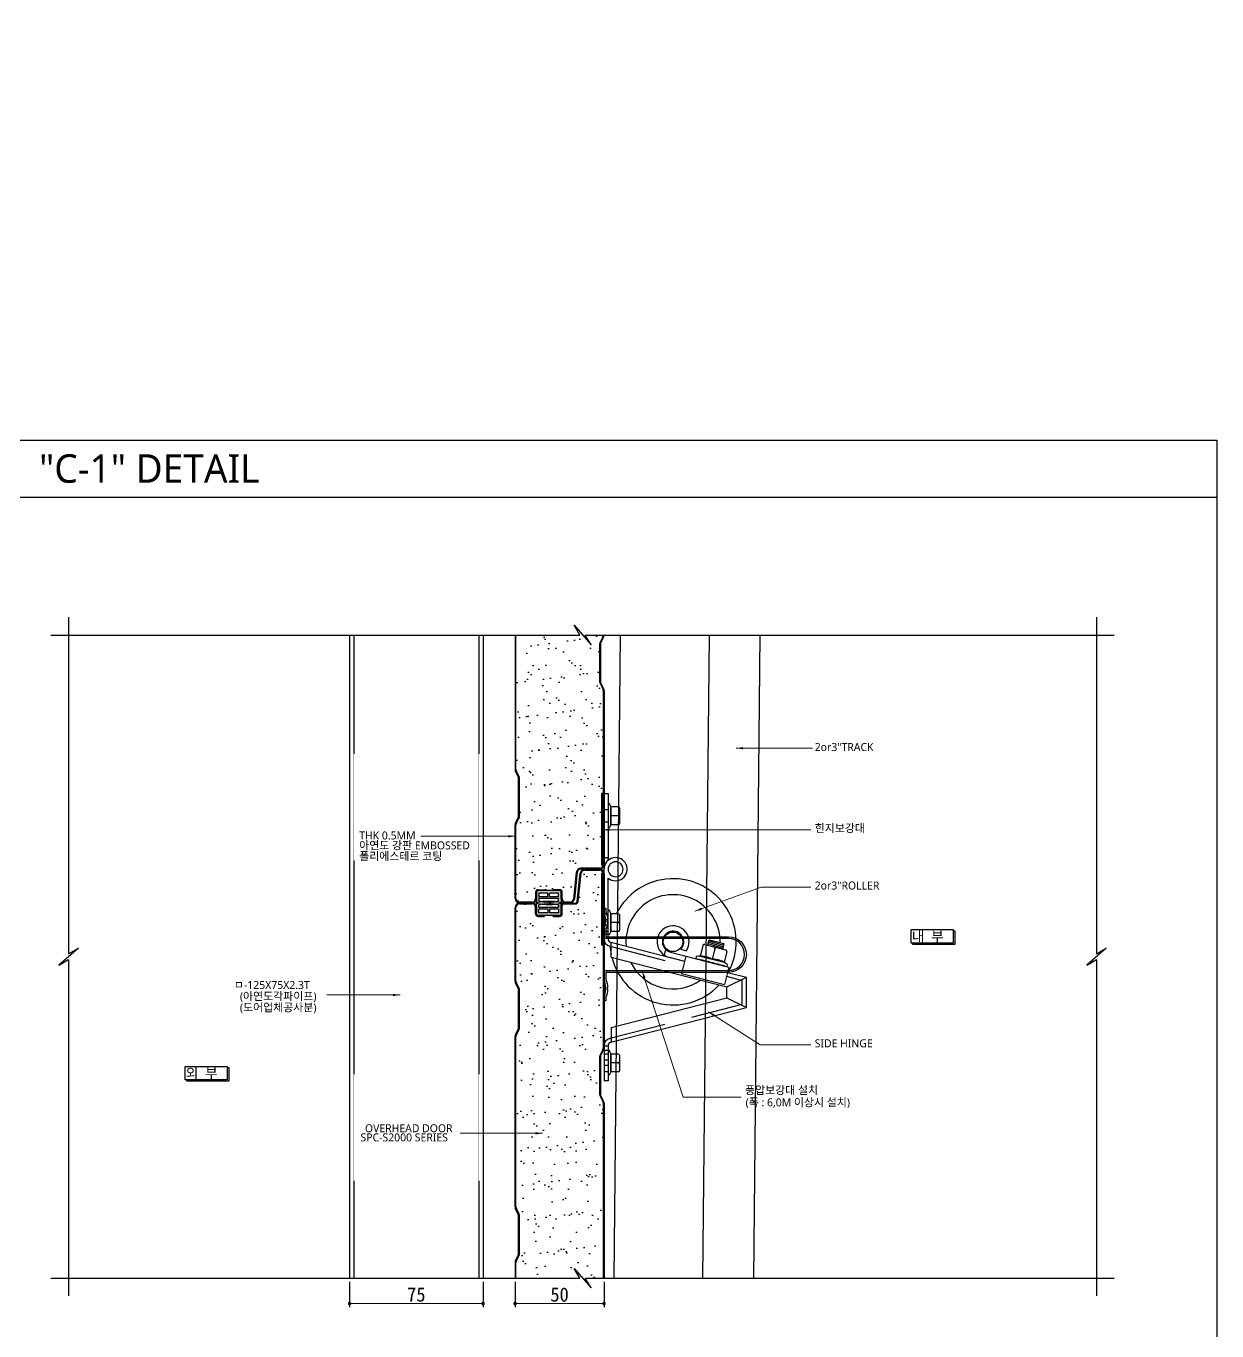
# Model space of a CAD drawing. Header units: millimetres. Extents: x 909 to 159266, y 137 to 21462.
# Drawn here: x 155153 to 158500, y 3236 to 6904 of the extents above; entities that cross this region are included whole.
import ezdxf
from ezdxf.enums import TextEntityAlignment as Align

# ---------------------------------------------------------------- set-up
doc = ezdxf.new("R2010")
doc.units = ezdxf.units.MM
doc.header["$LTSCALE"] = 50
doc.header["$MEASUREMENT"] = 0
doc.linetypes.add('HIDDEN2', pattern=[0.1875, 0.125, -0.0625])
doc.layers.get('Defpoints').update_dxf_attribs({"color": 181})
for name, color, linetype in [('252', 252, 'Continuous'), ('DIM', 7, 'Continuous'), ('OHD Frame', 2, 'Continuous'), ('OHD Panel', 5, 'Continuous'), ('OHD Track', 4, 'Continuous'), ('TEX', 4, 'Continuous'), ('TEXT4', 4, 'Continuous')]:
    doc.layers.add(name, color=color, linetype=linetype)
doc.layers.add('건축120130$0$TEX', color=3, linetype='Continuous', lineweight=15)
doc.styles.add('2020음성 1차', font='나눔고딕Bold.ttf')
doc.styles.get("Standard").update_dxf_attribs({"font": 'NanumGothicBold.ttf'})
doc.styles.add('돋움체', font='')
doc.styles.add('울릉도M', font='NanumGothic.ttf')
doc.styles.get('돋움체').set_extended_font_data('DotumChe')
doc.dimstyles.new('ISO-25', dxfattribs={"dimtxt": 2.5, "dimasz": 2.5, "dimexe": 1.25, "dimexo": 0.625, "dimtad": 1, "dimtxsty": 'Standard', "dimcen": 2.5, "dimadec": 0, "dimazin": 0, "dimtfac": 1, "dimtmove": 0, "dimatfit": 3, "dimfxl": 1, "dimarcsym": 0})
doc.dimstyles.new('류재성$0', dxfattribs={"dimscale": 50, "dimtxt": 3, "dimasz": 1.5, "dimexe": 0, "dimexo": 2, "dimgap": 1, "dimtad": 1, "dimdec": 0, "dimdsep": 46, "dimlunit": 6, "dimtxsty": '2020음성 1차', "dimblk1": 'DOT', "dimblk2": 'DOT', "dimsah": 1, "dimcen": 0.09, "dimclrt": 4, "dimadec": 0, "dimazin": 0, "dimtfac": 1, "dimtdec": 4, "dimtofl": 0, "dimtmove": 0, "dimatfit": 3, "dimldrblk": 'DOT', "dimfxl": 1, "dimtolj": 1, "dimtzin": 0, "dimarcsym": 0})

# ---------------------------------------------------------------- blocks, each defined once
blk = doc.blocks.new('3ROLLER')
for p, q in [((102995.23, -160995.49), (102993.15, -161003.59)), ((102996.15, -160995.54), (102993.48, -161004.14)), ((102997.03, -160995.76), (102994.35, -161004.37)), ((102997.91, -160995.99), (102995.23, -161004.59)), ((102995.57, -160995.75), (102995.4, -160995.46)), ((102995.57, -161006.23), (102998.56, -160994.61)), ((102996.09, -160995.55), (102995.69, -160995.78)), ((102996.45, -160995.98), (102996.21, -160995.58)), ((102996.97, -160995.77), (102996.57, -160996.01)), ((102997.33, -160996.2), (102997.09, -160995.81)), ((102997.85, -160996), (102997.45, -160996.23)), ((102998.12, -160996.29), (102997.97, -160996.03)), ((102999.77, -160993.89), (103005.59, -160995.38)), ((102999.88, -161025.59), (103008.35, -160992.66)), ((103002.1, -161008.94), (103005.59, -160995.38)), ((103006.79, -160997.76), (103007.27, -160996.85)), ((103006.79, -160997.76), (103007.27, -160996.85)), ((103006.83, -160993.64), (103008.02, -160993.95)), ((103007.04, -160996.79), (103007.52, -160995.88)), ((103007.04, -160996.79), (103007.52, -160995.88)), ((103007.04, -160996.79), (103007.27, -160996.85)), ((103007.28, -160995.82), (103007.77, -160994.91)), ((103007.28, -160995.82), (103007.77, -160994.91)), ((103007.28, -160995.82), (103007.52, -160995.88)), ((103007.54, -160993.82), (103007.87, -160993.91)), ((103007.77, -160994.91), (103008.02, -160993.95)), ((103008.35, -160992.66), (103018.04, -160995.15)), ((103011.8, -161019.36), (103018.04, -160995.15)), ((102993.42, -161004.1), (102993.16, -161003.66)), ((102993.94, -161003.9), (102993.54, -161004.13)), ((102994.3, -161004.33), (102994.06, -161003.93)), ((102994.82, -161004.12), (102994.42, -161004.36)), ((102995.18, -161004.55), (102994.94, -161004.16)), ((102995.7, -161004.35), (102995.3, -161004.58)), ((102995.97, -161004.64), (102995.82, -161004.38)), ((102998.03, -161000.67), (103003.84, -161002.16)), ((103005.04, -161004.54), (103005.53, -161003.63)), ((103005.04, -161004.54), (103005.53, -161003.63)), ((103005.29, -161003.57), (103005.78, -161002.66)), ((103005.29, -161003.57), (103005.78, -161002.66)), ((103005.29, -161003.57), (103005.53, -161003.63)), ((103005.54, -161002.6), (103006.03, -161001.69)), ((103005.54, -161002.6), (103006.03, -161001.69)), ((103005.54, -161002.6), (103005.78, -161002.66)), ((103005.79, -161001.63), (103006.28, -161000.72)), ((103005.79, -161001.63), (103006.28, -161000.72)), ((103005.79, -161001.63), (103006.03, -161001.69)), ((103006.04, -161000.66), (103006.53, -160999.76)), ((103006.04, -161000.66), (103006.53, -160999.76)), ((103006.04, -161000.66), (103006.28, -161000.72)), ((103006.29, -160999.7), (103006.77, -160998.79)), ((103006.29, -160999.7), (103006.77, -160998.79)), ((103006.29, -160999.7), (103006.53, -160999.76)), ((103006.54, -160998.73), (103007.02, -160997.82)), ((103006.54, -160998.73), (103007.02, -160997.82)), ((103006.54, -160998.73), (103006.77, -160998.79)), ((103006.79, -160997.76), (103007.02, -160997.82)), ((102996.28, -161007.45), (103002.1, -161008.94)), ((103002.35, -161011.07), (103003.53, -161011.38)), ((103003.53, -161011.38), (103003.78, -161010.41)), ((103003.55, -161010.35), (103004.03, -161009.44)), ((103003.55, -161010.35), (103003.78, -161010.41)), ((103003.8, -161009.38), (103004.28, -161008.47)), ((103003.8, -161009.38), (103004.28, -161008.47)), ((103003.8, -161009.38), (103004.03, -161009.44)), ((103004.04, -161008.41), (103004.53, -161007.5)), ((103004.04, -161008.41), (103004.53, -161007.5)), ((103004.04, -161008.41), (103004.28, -161008.47)), ((103004.29, -161007.44), (103004.78, -161006.54)), ((103004.29, -161007.44), (103004.78, -161006.54)), ((103004.29, -161007.44), (103004.53, -161007.5)), ((103004.54, -161006.47), (103005.03, -161005.57)), ((103004.54, -161006.47), (103005.03, -161005.57)), ((103004.54, -161006.47), (103004.78, -161006.54)), ((103004.79, -161005.51), (103005.28, -161004.6)), ((103004.79, -161005.51), (103005.28, -161004.6)), ((103004.79, -161005.51), (103005.03, -161005.57)), ((103005.04, -161004.54), (103005.28, -161004.6)), ((102998.27, -161019.81), (102999.09, -161016.62)), ((103002.12, -161016.87), (103011.8, -161019.36)), ((103002.78, -161026.34), (103005.02, -161017.62)), ((102998.35, -161028.29), (103001.54, -161029.11))]:
    blk.add_line(p, q)
blk.add_circle((102994.07, -161024.09), 5.5)
for centre, radius, start, end in [((102994.07, -161024.09), 35.5, 60.87942, 243.5239), ((102995.32, -160995.51), 0.0908, 30.56539, 165.56539), ((102995.65, -160995.7), 0.0908, 210.56539, 300.56539), ((102996.13, -160995.63), 0.0908, 30.56539, 120.56539), ((102996.52, -160995.93), 0.0908, 210.56539, 300.56539), ((102997.01, -160995.85), 0.0908, 30.56539, 120.56539), ((102997.4, -160996.16), 0.0908, 210.56539, 300.56539), ((102997.89, -160996.08), 0.0908, 30.56539, 120.56539), ((102999.53, -160994.86), 1, 75.56539, 165.56539), ((103016.33, -161001.76), 12.5, 139.46151, 181.8256), ((102994.07, -161024.09), 26.5, 88.6515, 275.41928), ((102993.24, -161003.61), 0.0908, 165.56539, 210.56539), ((102993.5, -161004.05), 0.0908, 210.56539, 300.56539), ((102993.98, -161003.98), 0.0908, 30.56539, 120.56539), ((102994.38, -161004.28), 0.0908, 210.56539, 300.56539), ((102994.86, -161004.2), 0.0908, 30.56539, 120.56539), ((102995.74, -161004.43), 0.0908, 30.56539, 120.56539), ((102997.78, -161001.64), 1, 75.56539, 165.56539), ((102998.28, -160999.7), 1, 165.56539, 255.56539), ((103014.59, -161008.54), 12.5, 149.30519, 191.66928), ((102994.07, -161024.09), 35.5, 284.17723, 46.95356), ((102995.25, -161004.51), 0.0908, 210.56539, 300.56539), ((102996.53, -161006.48), 1, 165.56539, 255.56539), ((102994.07, -161024.09), 26.5, 295.46986, 35.66093), ((102994.07, -161024.09), 9, 56.09417, 345.56539), ((102994.07, -161024.09), 6, 45.56539, 345.56539), ((102994.07, -161024.09), 35.5, 274.12614, 281.27462)]:
    blk.add_arc(centre, radius, start, end)
blk = doc.blocks.new('3인치 SIDE HINGE 단면')
at = {"extrusion": (-1, 2.44929e-16, 5.96917e-14)}
blk.add_line((167695.01, -50181.04, 0), (167695.01, -50145.04, 0), dxfattribs=at)
at = {"extrusion": (2.44929e-16, 1, -2.44929e-16)}
blk.add_line((167695.01, -50145.04, 0), (167697.31, -50145.04, 0), dxfattribs=at)
at = {"extrusion": (-5.96917e-14, -2.44929e-16, -1)}
for p, q in [((167695.01, -50145.04, 0), (167697.31, -50145.04, 0)), ((167695.01, -50181.04, 0), (167695.01, -50145.04, 0)), ((167697.31, -50145.04, 0), (167697.31, -50181.04, 0)), ((167695.01, -50181.04, 0), (167697.31, -50181.04, 0))]:
    blk.add_line(p, q, dxfattribs=at)
at = {"extrusion": (1, -2.44929e-16, -5.96917e-14)}
blk.add_line((167697.31, -50145.04, 0), (167697.31, -50181.04, 0), dxfattribs=at)
at = {"color": 5, "linetype": 'HIDDEN2', "ltscale": 5}
for p, q in [((167695.01, -50154.04, 0), (167697.31, -50154.04, 0)), ((167697.31, -50161.04, 0), (167695.01, -50161.04, 0)), ((167697.31, -50212.54, 0), (167695.01, -50212.54, 0)), ((167697.31, -50216.04, 0), (167695.01, -50216.04, 0)), ((167697.31, -50219.04, 0), (167695.01, -50219.04, 0)), ((167697.31, -50222.54, 0), (167695.01, -50222.54, 0)), ((167699.01, -50231.05, 0), (167739.73, -50241.53, 0)), ((167763.94, -50247.76, 0), (167772.71, -50250.02, 0)), ((167772.71, -50263.46, 0), (167772.71, -50250.02, 0)), ((167699.01, -50282.43, 0), (167772.71, -50263.46, 0)), ((167697.31, -50291.44, 0), (167695.01, -50291.44, 0)), ((167697.31, -50294.94, 0), (167695.01, -50294.94, 0)), ((167697.31, -50297.94, 0), (167695.01, -50297.94, 0)), ((167697.31, -50301.44, 0), (167695.01, -50301.44, 0))]:
    blk.add_line(p, q, dxfattribs=at)
for p, q in [((167698.19, -50150.79, 0), (167697.31, -50150.79, 0)), ((167703.03, -50152.54, 0), (167698.74, -50152.54, 0)), ((167698.74, -50152.54, 0), (167698.74, -50162.54, 0)), ((167703.74, -50153.25, 0), (167703.74, -50161.83, 0)), ((167703.03, -50157.54, 0), (167698.74, -50157.54, 0)), ((167698.19, -50164.29, 0), (167697.43, -50164.29, 0)), ((167703.03, -50162.54, 0), (167698.74, -50162.54, 0)), ((167695.01, -50181.04, 0), (167695.01, -50187.54, 0)), ((167697.31, -50181.04, 0), (167697.31, -50182.58, 0)), ((167697.31, -50182.58, 0), (167697.31, -50181.04, 0)), ((167695.01, -50226.69, 0), (167695.01, -50187.54, 0)), ((167697.31, -50226.69, 0), (167697.31, -50192.5, 0)), ((167698.19, -50210.79, 0), (167697.31, -50210.79, 0)), ((167703.03, -50212.54, 0), (167698.74, -50212.54, 0)), ((167698.74, -50212.54, 0), (167698.74, -50222.54, 0)), ((167703.03, -50217.54, 0), (167698.74, -50217.54, 0)), ((167703.74, -50213.25, 0), (167703.74, -50221.83, 0)), ((167697.31, -50224.04, 0), (167695.01, -50224.04, 0)), ((167697.31, -50226.54, 0), (167695.01, -50226.54, 0)), ((167698.19, -50224.29, 0), (167697.43, -50224.29, 0)), ((167703.03, -50222.54, 0), (167698.74, -50222.54, 0)), ((167698.24, -50230.85, 0), (167699.01, -50231.05, 0)), ((167698.82, -50228.63, 0), (167740.3, -50239.3, 0)), ((167699.01, -50236.94, 0), (167699.01, -50228.68, 0)), ((167699.01, -50236.94, 0), (167764.01, -50253.67, 0)), ((167764.01, -50253.67, 0), (167775.01, -50248.24, 0)), ((167764.51, -50245.54, 0), (167775.01, -50248.24, 0)), ((167775.01, -50265.24, 0), (167775.01, -50248.24, 0)), ((167764.01, -50259.81, 0), (167764.01, -50253.67, 0)), ((167699.01, -50276.54, 0), (167764.01, -50259.81, 0)), ((167764.01, -50259.81, 0), (167775.01, -50265.24, 0)), ((167698.82, -50284.85, 0), (167775.01, -50265.24, 0)), ((167699.01, -50276.54, 0), (167699.01, -50284.8, 0)), ((167698.24, -50282.63, 0), (167699.01, -50282.43, 0)), ((167695.01, -50286.79, 0), (167695.01, -50306.44, 0)), ((167697.31, -50286.94, 0), (167695.01, -50286.94, 0)), ((167697.31, -50289.44, 0), (167695.01, -50289.44, 0)), ((167697.31, -50286.79, 0), (167697.31, -50306.44, 0)), ((167698.19, -50289.69, 0), (167697.31, -50289.69, 0)), ((167703.03, -50291.44, 0), (167698.74, -50291.44, 0)), ((167698.74, -50291.44, 0), (167698.74, -50301.44, 0)), ((167703.74, -50292.15, 0), (167703.74, -50300.73, 0)), ((167703.03, -50296.44, 0), (167698.74, -50296.44, 0)), ((167697.31, -50306.44, 0), (167695.01, -50306.44, 0)), ((167698.19, -50303.19, 0), (167697.43, -50303.19, 0)), ((167703.03, -50301.44, 0), (167698.74, -50301.44, 0))]:
    blk.add_line(p, q)
at = {"extrusion": (-2.44929e-16, -1, 2.44929e-16)}
blk.add_line((167695.01, -50181.04, 0), (167697.31, -50181.04, 0), dxfattribs=at)
at = {"extrusion": (7.34788e-16, 1, 1.03474e-13)}
blk.add_line((167695.01, -50181.04, 0), (167697.31, -50181.04, 0), dxfattribs=at)
at = {"extrusion": (-5.96917e-14, -2.44929e-16, -1)}
blk.add_circle((-167701.51, -50187.54, 0), 4.2, dxfattribs=at)
for centre, radius, start, end in [((167689.29, -50154.92, 0), 9.81, 344.48713, 24.88994), ((167703.03, -50153.25, 0), 0.714, 0, 90), ((167689.29, -50160.16, 0), 9.81, 335.11006, 15.51287), ((167703.03, -50156.83, 0), 0.714, 270, 0), ((167703.03, -50158.25, 0), 0.714, 0, 90), ((167703.03, -50161.83, 0), 0.714, 270, 0), ((167701.51, -50187.54, 0), 6.5, 229.74776, 180), ((167689.29, -50214.92, 0), 9.81, 344.48713, 24.88994), ((167703.03, -50213.25, 0), 0.714, 0, 90), ((167689.29, -50220.16, 0), 9.81, 335.11006, 15.51287), ((167703.03, -50216.83, 0), 0.714, 270, 0), ((167703.03, -50218.25, 0), 0.714, 0, 90), ((167699.31, -50226.69, 0), 4.3, 180, 255.56539), ((167699.31, -50226.69, 0), 2, 180, 255.56539), ((167703.03, -50221.83, 0), 0.714, 270, 0), ((167699.31, -50286.79, 0), 4.3, 104.43461, 180), ((167699.31, -50286.79, 0), 2, 104.43461, 180), ((167689.29, -50293.82, 0), 9.81, 344.48713, 24.88994), ((167703.03, -50292.15, 0), 0.714, 0, 90), ((167689.29, -50299.06, 0), 9.81, 335.11006, 15.51287), ((167703.03, -50295.73, 0), 0.714, 270, 0), ((167703.03, -50297.15, 0), 0.714, 0, 90), ((167703.03, -50300.73, 0), 0.714, 270, 0)]:
    blk.add_arc(centre, radius, start, end)
at = {"rotation": 270}
blk.add_blockref('3ROLLER', (328757.92, 52765.72, 0), dxfattribs=at)
blk = doc.blocks.new('_Dot')
at = {"layer": 'DIM', "color": 0, "lineweight": -2}
blk.add_line((-0.5, 0), (-1, 0), dxfattribs=at)
at = {"layer": 'DIM', "color": 0, "const_width": 0.5}
blk.add_lwpolyline([(-0.25, 0, 1), (0.25, 0, 1)], format="xyb", close=True, dxfattribs=at)
blk = doc.blocks.new('*D5586')
at = {"layer": '252', "color": 0, "lineweight": -2}
for p, q in [((156062.6, 3374.1), (156062.6, 3302.9)), ((156437.6, 3374.1), (156437.6, 3302.9))]:
    blk.add_line(p, q, dxfattribs=at)
at = {"layer": '252', "color": 0, "lineweight": 0}
blk.add_line((156427.6, 3312.9), (156072.6, 3312.9), dxfattribs=at)
at = {"layer": 'Defpoints', "color": 0}
for p in [(156062.6, 3384.1), (156437.6, 3384.1), (156062.6, 3312.9)]:
    blk.add_point(p, dxfattribs=at)
at = {"layer": '252', "color": 0, "linetype": 'ByBlock', "lineweight": 0, "xscale": 10, "yscale": 10, "zscale": 10, "rotation": 180}
blk.add_blockref('_Dot', (156062.6, 3312.9), dxfattribs=at)
at = {"layer": '252', "color": 0, "linetype": 'ByBlock', "lineweight": 0, "xscale": 10, "yscale": 10, "zscale": 10}
blk.add_blockref('_Dot', (156437.6, 3312.9), dxfattribs=at)
at = {"layer": '252', "color": 4, "insert": (156250.1, 3337.9), "char_height": 40, "attachment_point": 5, "style": '돋움체'}
blk.add_mtext('\\A1;75', dxfattribs=at)
blk = doc.blocks.new('*D5587')
at = {"layer": '252', "color": 0, "lineweight": -2}
for p, q in [((156527.6, 3374.2), (156527.6, 3302.9)), ((156777.6, 3374.1), (156777.6, 3302.9))]:
    blk.add_line(p, q, dxfattribs=at)
at = {"layer": '252', "color": 0, "lineweight": 0}
blk.add_line((156767.6, 3312.9), (156537.6, 3312.9), dxfattribs=at)
at = {"layer": 'Defpoints', "color": 0}
for p in [(156527.6, 3384.2), (156777.6, 3384.1), (156527.6, 3312.9)]:
    blk.add_point(p, dxfattribs=at)
at = {"layer": '252', "color": 0, "linetype": 'ByBlock', "lineweight": 0, "xscale": 10, "yscale": 10, "zscale": 10, "rotation": 180}
blk.add_blockref('_Dot', (156527.6, 3312.9), dxfattribs=at)
at = {"layer": '252', "color": 0, "linetype": 'ByBlock', "lineweight": 0, "xscale": 10, "yscale": 10, "zscale": 10}
blk.add_blockref('_Dot', (156777.6, 3312.9), dxfattribs=at)
at = {"layer": '252', "color": 4, "insert": (156652.6, 3337.9), "char_height": 40, "attachment_point": 5, "style": '돋움체'}
blk.add_mtext('\\A1;50', dxfattribs=at)

msp = doc.modelspace()

# ---------------------------------------------------------------- hatches: boundary and pattern name
h = msp.add_hatch()
h.set_pattern_fill('AR-SAND', color=253, scale=1.5)
h.set_pattern_definition([(37.5, (-135218.95, -269018.69), (-2.400047, 73.411986), [0, -57.912, 0, -64.77, 0, -61.9125]), (7.5, (-135218.95, -269018.69), (67.428492, 107.523765), [0, -31.242, 0, -52.197, 0, -20.0025]), (327.5, (-135265.813, -269018.69), (118.648856, 0.215578), [0, -19.05, 0, -68.58, 0, -89.535]), (317.5, (-135265.81, -269018.69), (114.533468, 33.439398), [0, -9.525, 0, -44.958, 0, -51.435])])
edge = h.paths.add_edge_path()
edge.add_line((156766.4, 5842), (156765.1, 5839.3))
edge.add_line((156765.1, 5839.3), (156765.1, 5836.4))
edge.add_arc((156777.6, 5836.4), 12.5, 153.4349, 180, ccw=False)
edge = h.paths.add_edge_path()
edge.add_line((156540.1, 5426.8), (156538.8, 5429.5))
edge.add_arc((156527.6, 5423.9), 12.5, 360, 26.5651, ccw=False)
edge.add_line((156540.1, 5423.9), (156540.1, 5426.8))
edge = h.paths.add_edge_path()
edge.add_line((156766.4, 6512), (156765.1, 6509.3))
edge.add_line((156765.1, 6509.3), (156765.1, 6506.4))
edge.add_arc((156777.6, 6506.4), 12.5, 153.4349, 180, ccw=False)
edge = h.paths.add_edge_path()
edge.add_line((156540.1, 5950.7), (156540.1, 5953.6))
edge.add_arc((156527.6, 5953.6), 12.5, 333.4349, 360, ccw=False)
edge.add_line((156538.8, 5948), (156540.1, 5950.7))
edge = h.paths.add_edge_path()
edge.add_line((156540.1, 5315.7), (156540.1, 5318.6))
edge.add_arc((156527.6, 5318.6), 12.5, 333.4349, 360, ccw=False)
edge.add_line((156538.8, 5313), (156540.1, 5315.7))
edge = h.paths.add_edge_path()
edge.add_line((156540.1, 6061.8), (156538.8, 6064.5))
edge.add_arc((156527.6, 6058.9), 12.5, 360, 26.5651, ccw=False)
edge.add_line((156540.1, 6058.9), (156540.1, 6061.8))
edge = h.paths.add_edge_path()
edge.add_line((156765.1, 6401.1), (156765.1, 6398.2))
edge.add_line((156765.1, 6398.2), (156766.4, 6395.5))
edge.add_arc((156777.6, 6401.1), 12.5, 180, 206.5651, ccw=False)
edge = h.paths.add_edge_path()
edge.add_line((156540.1, 6585.7), (156540.1, 6588.6))
edge.add_arc((156527.6, 6588.6), 12.5, 333.4349, 360, ccw=False)
edge.add_line((156538.8, 6583), (156540.1, 6585.7))
edge = h.paths.add_edge_path()
edge.add_line((156709.4, 5191.8), (156530.1, 5191.8))
edge.add_line((156530.1, 5191.8), (156530.1, 4814.2))
edge.add_arc((156540.1, 4814.2), 10, 180, 206.5651)
edge.add_line((156531.2, 4809.7), (156538.8, 4794.5))
edge.add_arc((156527.6, 4788.9), 12.5, 360, 26.5651, ccw=False)
edge.add_line((156540.1, 4788.9), (156540.1, 4688.6))
edge.add_arc((156527.6, 4688.6), 12.5, 333.4349, 360, ccw=False)
edge.add_line((156538.8, 4683), (156531.2, 4667.8))
edge.add_arc((156540.1, 4663.3), 10, 153.4349, 180)
edge.add_line((156530.1, 4663.3), (156530.1, 4451.2))
edge.add_arc((156540.1, 4451.2), 10, 180, 270)
edge.add_line((156540.1, 4441.2), (156575.1, 4441.2))
edge.add_arc((156575.1, 4451.2), 10, 270, 0)
edge.add_line((156585.1, 4451.2), (156585.1, 4468.7))
edge.add_arc((156592.6, 4468.7), 7.5, 90, 180, ccw=False)
edge.add_line((156592.6, 4476.2), (156610.1, 4476.2))
edge.add_line((156610.1, 4476.2), (156610.1, 4473.7))
edge.add_line((156610.1, 4473.7), (156635.1, 4473.7))
edge.add_line((156635.1, 4473.7), (156635.1, 4476.2))
edge.add_line((156635.1, 4476.2), (156652.6, 4476.2))
edge.add_arc((156652.6, 4468.7), 7.5, 0, 90, ccw=False)
edge.add_line((156660.1, 4468.7), (156660.1, 4451.2))
edge.add_arc((156670.1, 4451.2), 10, 180, 270)
edge.add_line((156670.1, 4441.2), (156681.8, 4441.2))
edge.add_arc((156681.8, 4451.2), 10, 270, 353.991)
edge.add_line((156691.7, 4450.2), (156699.6, 4525.1))
edge.add_arc((156712, 4523.7), 12.5, 90, 173.991, ccw=False)
edge.add_line((156712, 4536.2), (156765.1, 4536.2))
edge.add_arc((156765.1, 4546.2), 10, 270, 0)
edge.add_line((156775.1, 4546.2), (156770.1, 4546.2))
edge.add_line((156770.1, 4546.2), (156770.1, 4746.2))
edge.add_line((156770.1, 4746.2), (156775.1, 4746.2))
edge.add_line((156775.1, 4746.2), (156775.1, 5035.8))
edge.add_arc((156765.1, 5035.8), 10, 0, 26.5651)
edge.add_line((156774.1, 5040.3), (156766.4, 5055.5))
edge.add_arc((156777.6, 5061.1), 12.5, 180, 206.5651, ccw=False)
edge.add_line((156765.1, 5061.1), (156765.1, 5166.4))
edge.add_arc((156777.6, 5166.4), 12.5, 153.4349, 180, ccw=False)
edge.add_line((156766.4, 5172), (156774.1, 5187.2))
edge.add_arc((156765.1, 5191.7), 10, 333.4349, 360)
edge.add_line((156775.1, 5191.7), (156775.1, 5191.8))
edge.add_line((156775.1, 5191.8), (156724.8, 5191.8))
edge.add_line((156724.8, 5191.8), (156741, 5164.3))
edge.add_line((156741, 5164.3), (156693.3, 5219.3))
edge.add_line((156693.3, 5219.3), (156709.4, 5191.8))
h.paths.add_polyline_path([(156610.1, 6903.7), (156635.1, 6901.2), (156635.1, 6903.7)])
edge = h.paths.add_edge_path()
edge.add_line((156765.1, 5731.1), (156765.1, 5728.2))
edge.add_line((156765.1, 5728.2), (156766.4, 5725.5))
edge.add_arc((156777.6, 5731.1), 12.5, 180, 206.5651, ccw=False)
edge = h.paths.add_edge_path()
edge.add_line((156540.1, 6696.8), (156538.8, 6699.5))
edge.add_arc((156527.6, 6693.9), 12.5, 360, 26.5651, ccw=False)
edge.add_line((156540.1, 6693.9), (156540.1, 6696.8))
h = msp.add_hatch(color=256)
h.dxf.hatch_style = 1
h.paths.add_polyline_path([(156770.1, 4546.2), (156775.1, 4546.2), (156775.1, 4746.2), (156770.1, 4746.2)])
h = msp.add_hatch()
h.set_pattern_fill('AR-SAND', color=253, scale=1.5)
h.set_pattern_definition([(37.5, (-135218.95, -271518.69), (-2.400047, 73.411986), [0, -57.912, 0, -64.77, 0, -61.9125]), (7.5, (-135218.95, -271518.69), (67.428492, 107.523765), [0, -31.242, 0, -52.197, 0, -20.0025]), (327.5, (-135265.813, -271518.69), (118.648856, 0.215578), [0, -19.05, 0, -68.58, 0, -89.535]), (317.5, (-135265.81, -271518.69), (114.533468, 33.439398), [0, -9.525, 0, -44.958, 0, -51.435])])
edge = h.paths.add_edge_path()
edge.add_line((156724.8, 3384.1), (156775.1, 3384.1))
edge.add_line((156775.1, 3384.1), (156775.1, 3875.8))
edge.add_arc((156765.1, 3875.8), 10, 0, 26.5651)
edge.add_line((156774.1, 3880.3), (156766.4, 3895.5))
edge.add_arc((156777.6, 3901.1), 12.5, 180, 206.5651, ccw=False)
edge.add_line((156765.1, 3901.1), (156765.1, 4006.4))
edge.add_arc((156777.6, 4006.4), 12.5, 153.4349, 180, ccw=False)
edge.add_line((156766.4, 4012), (156774.1, 4027.2))
edge.add_arc((156765.1, 4031.7), 10, 333.4349, 360)
edge.add_line((156775.1, 4031.7), (156775.1, 4321.2))
edge.add_line((156775.1, 4321.2), (156770.1, 4321.2))
edge.add_line((156770.1, 4321.2), (156770.1, 4521.2))
edge.add_line((156770.1, 4521.2), (156775.1, 4521.2))
edge.add_arc((156765.1, 4521.2), 10, 0, 90)
edge.add_line((156765.1, 4531.2), (156723.3, 4531.2))
edge.add_arc((156723.3, 4521.2), 10, 90, 173.991)
edge.add_line((156713.3, 4522.3), (156705, 4443))
edge.add_arc((156697.5, 4443.7), 7.5, 270, 353.991, ccw=False)
edge.add_line((156697.5, 4436.2), (156665.1, 4436.2))
edge.add_arc((156665.1, 4431.2), 5, 90, 180)
edge.add_line((156660.1, 4431.2), (156660.1, 4408.7))
edge.add_arc((156652.6, 4408.7), 7.5, 270, 360, ccw=False)
edge.add_line((156652.6, 4401.2), (156635.1, 4401.2))
edge.add_line((156635.1, 4401.2), (156635.1, 4403.7))
edge.add_line((156635.1, 4403.7), (156610.1, 4403.7))
edge.add_line((156610.1, 4403.7), (156610.1, 4401.2))
edge.add_line((156610.1, 4401.2), (156592.6, 4401.2))
edge.add_arc((156592.6, 4408.7), 7.5, 180, 270, ccw=False)
edge.add_line((156585.1, 4408.7), (156585.1, 4426.2))
edge.add_arc((156575.1, 4426.2), 10, 0, 90)
edge.add_line((156575.1, 4436.2), (156540.1, 4436.2))
edge.add_arc((156540.1, 4426.2), 10, 90, 180)
edge.add_line((156530.1, 4426.2), (156530.1, 4219.2))
edge.add_arc((156540.1, 4219.2), 10, 180, 206.5651)
edge.add_line((156531.2, 4214.7), (156538.8, 4199.5))
edge.add_arc((156527.6, 4193.9), 12.5, 360, 26.5651, ccw=False)
edge.add_line((156540.1, 4193.9), (156540.1, 4088.6))
edge.add_arc((156527.6, 4088.6), 12.5, 333.4349, 360, ccw=False)
edge.add_line((156538.8, 4083), (156531.2, 4067.8))
edge.add_arc((156540.1, 4063.3), 10, 153.4349, 180)
edge.add_line((156530.1, 4063.3), (156530.1, 3584.2))
edge.add_arc((156540.1, 3584.2), 10, 180, 206.5651)
edge.add_line((156531.2, 3579.7), (156538.8, 3564.5))
edge.add_arc((156527.6, 3558.9), 12.5, 360, 26.5651, ccw=False)
edge.add_line((156540.1, 3558.9), (156540.1, 3453.6))
edge.add_arc((156527.6, 3453.6), 12.5, 333.4349, 360, ccw=False)
edge.add_line((156538.8, 3448), (156531.2, 3432.8))
edge.add_arc((156540.1, 3428.3), 10, 153.4349, 180)
edge.add_line((156530.1, 3428.3), (156530.1, 3384.1))
edge.add_line((156530.1, 3384.1), (156709.4, 3384.1))
edge.add_line((156709.4, 3384.1), (156693.3, 3411.6))
edge.add_line((156693.3, 3411.6), (156741, 3356.6))
edge.add_line((156741, 3356.6), (156724.8, 3384.1))
h = msp.add_hatch(color=256)
h.dxf.hatch_style = 1
h.paths.add_polyline_path([(156770.1, 4321.2), (156775.1, 4321.2), (156775.1, 4521.2), (156770.1, 4521.2)])
h = msp.add_hatch(color=8)
h.dxf.hatch_style = 1
h.paths.add_polyline_path([(156657.6, 4438.6), (156657.6, 4468.7, 0.414214), (156652.6, 4473.7), (156592.6, 4473.7, 0.414214), (156587.6, 4468.7), (156587.6, 4438.6, 0.137451)])
h.paths.add_polyline_path([(156622.6, 4441.3, -0.053895), (156594.6, 4444.7), (156594.6, 4451.2), (156649.6, 4451.2), (156649.6, 4444.4, -0.052042)], flags=16)
h.paths.add_polyline_path([(156624.6, 4456.2), (156624.6, 4466.2), (156649.6, 4466.2), (156649.6, 4456.2)], flags=16)
h.paths.add_polyline_path([(156619.6, 4456.2), (156594.6, 4456.2), (156594.6, 4466.2), (156619.6, 4466.2)], flags=16)
h = msp.add_hatch(color=8)
h.dxf.hatch_style = 1
h.paths.add_polyline_path([(156652.6, 4403.7, 0.414214), (156657.6, 4408.7), (156657.6, 4438.9, 0.137451), (156587.6, 4438.9), (156587.6, 4408.7, 0.414214), (156592.6, 4403.7)])
h.paths.add_polyline_path([(156624.6, 4411.2), (156624.6, 4421.2), (156649.6, 4421.2), (156649.6, 4411.2)], flags=16)
h.paths.add_polyline_path([(156619.6, 4411.2), (156594.6, 4411.2), (156594.6, 4421.2), (156619.6, 4421.2)], flags=16)
h.paths.add_polyline_path([(156594.6, 4426.2), (156594.6, 4432.8, -0.053895), (156622.6, 4436.2, -0.052042), (156649.6, 4433), (156649.6, 4426.2)], flags=16)

# ---------------------------------------------------------------- linework, layer by layer
for p, q in [((151400, 5580), (158500, 5580)), ((156770.1, 4746.2), (156770.1, 4546.2)), ((156770.1, 4546.2), (156775.1, 4546.2)), ((156770.1, 4521.2), (156770.1, 4321.2)), ((156775.1, 4521.2), (156770.1, 4521.2)), ((156775.1, 4321.2), (156775.1, 4521.2)), ((156587.6, 4468.7), (156587.6, 4438.6)), ((156587.6, 4408.7), (156587.6, 4438.9)), ((156652.6, 4473.7), (156592.6, 4473.7)), ((156619.6, 4466.2), (156594.6, 4466.2)), ((156594.6, 4466.2), (156594.6, 4456.2)), ((156619.6, 4456.2), (156594.6, 4456.2)), ((156594.6, 4451.2), (156594.6, 4444.7)), ((156649.6, 4451.2), (156594.6, 4451.2)), ((156619.6, 4456.2), (156619.6, 4466.2)), ((156649.6, 4466.2), (156624.6, 4466.2)), ((156624.6, 4456.2), (156624.6, 4466.2)), ((156649.6, 4456.2), (156624.6, 4456.2)), ((156649.6, 4456.2), (156649.6, 4466.2)), ((156649.6, 4444.4), (156649.6, 4451.2)), ((156652.6, 4403.7), (156592.6, 4403.7)), ((156594.6, 4426.2), (156594.6, 4432.8)), ((156649.6, 4426.2), (156594.6, 4426.2)), ((156619.6, 4421.2), (156594.6, 4421.2)), ((156594.6, 4411.2), (156594.6, 4421.2)), ((156619.6, 4411.2), (156594.6, 4411.2)), ((156619.6, 4421.2), (156619.6, 4411.2)), ((156649.6, 4421.2), (156624.6, 4421.2)), ((156624.6, 4421.2), (156624.6, 4411.2)), ((156649.6, 4411.2), (156624.6, 4411.2)), ((156649.6, 4433), (156649.6, 4426.2)), ((156649.6, 4421.2), (156649.6, 4411.2)), ((156770.1, 4321.2), (156775.1, 4321.2))]:
    msp.add_line(p, q)
at = {"color": 4}
for p, q in [((156587.6, 4451.2), (156587.6, 4453.7)), ((156587.6, 4426.2), (156587.6, 4423.7)), ((156587.6, 4426.2), (156587.6, 4423.7))]:
    msp.add_line(p, q, dxfattribs=at)
at = {"color": 0}
for p, q in [((156657.6, 4468.7), (156657.6, 4438.6)), ((156657.6, 4408.7), (156657.6, 4438.9))]:
    msp.add_line(p, q, dxfattribs=at)
at = {"color": 2}
for points in [[(155222.7, 5191.8), (156709.4, 5191.8), (156693.3, 5219.3), (156741, 5164.3), (156724.8, 5191.8), (158211.6, 5191.8)], [(155272.7, 5241.8), (155272.7, 4295.6), (155300.2, 4311.8), (155245.2, 4264.1), (155272.7, 4280.3), (155272.7, 3334.1)], [(158161.6, 5241.8), (158161.6, 4295.6), (158189, 4311.8), (158134.1, 4264.1), (158161.6, 4280.3), (158161.6, 3334.1)], [(155222.7, 3384.1), (156709.4, 3384.1), (156693.3, 3411.6), (156741, 3356.6), (156724.8, 3384.1), (158211.6, 3384.1)]]:
    msp.add_lwpolyline(points, dxfattribs=at)
msp.add_lwpolyline([(156777.6, 4173.8, 0.08843), (156782.6, 4196), (156780.4, 4198.8), (156782.6, 4201.5, 0.08843), (156777.6, 4223.8), (156777.6, 4248.8), (157127.6, 4248.8, 1), (157127.6, 4338.8), (156777.6, 4338.8), (156777.6, 4363.8, 0.08843), (156782.6, 4386), (156780.4, 4388.8), (156782.6, 4391.5, 0.08843), (156777.6, 4413.8), (156777.6, 4423.8), (156782.6, 4423.8), (156782.6, 4413.8, -0.088435), (156787.6, 4391.5), (156785.4, 4388.8), (156787.6, 4386, -0.088435), (156782.6, 4363.8), (156782.6, 4343.8), (157127.6, 4343.8, -1), (157127.6, 4243.8), (156782.6, 4243.8), (156782.6, 4223.8, -0.088435), (156787.6, 4201.5), (156785.4, 4198.8), (156787.6, 4196, -0.088435), (156782.6, 4173.8), (156782.6, 4163.8), (156777.6, 4163.8)], format="xyb", close=True, dxfattribs=at)
for points in [[(157641.2, 4363.8), (157758.7, 4363.8), (157758.7, 4325.8), (157641.2, 4325.8)], [(155600.7, 3979.4), (155718.2, 3979.4), (155718.2, 3941.4), (155600.7, 3941.4)]]:
    msp.add_lwpolyline(points, close=True)
for points in [[(157758.7, 4360.3), (157763.4, 4360.3), (157763.4, 4322.3), (157645.9, 4322.3), (157645.9, 4325.8)], [(155718.2, 3975.9), (155722.8, 3975.9), (155722.8, 3937.9), (155605.3, 3937.9), (155605.3, 3941.4)]]:
    msp.add_lwpolyline(points)
for centre, radius, start, end in [((156592.6, 4468.7), 5, 90, 180), ((156622.6, 4314), 129.7, 74.3473, 105.6527), ((156622.6, 4563.5), 129.7, 254.3473, 285.6527), ((156624.3, 4572.4), 131.1, 256.8806, 269.2205), ((156620.8, 4572.3), 131.1, 270.7733, 282.6896), ((156652.6, 4468.7), 5, 0, 90), ((156592.6, 4408.7), 5, 180, 270), ((156624.3, 4305.1), 131.1, 90.7795, 103.1194), ((156620.8, 4305.2), 131.1, 77.3104, 89.2267), ((156652.6, 4408.7), 5, 270, 0)]:
    msp.add_arc(centre, radius, start, end)
at = {"layer": 'Defpoints'}
msp.add_lwpolyline([(151400, 5740), (158500, 5740), (158500, 200), (151400, 200)], close=True, dxfattribs=at)
at = {"layer": 'OHD Frame'}
for p, q in [((156062.6, 5191.8), (156062.6, 3384.1)), ((156437.6, 5191.8), (156437.6, 3384.1))]:
    msp.add_line(p, q, dxfattribs=at)
at = {"layer": 'OHD Frame', "color": 1, "linetype": 'HIDDEN2', "ltscale": 0.05}
for p, q in [((156074.1, 5191.8), (156074.1, 3384.1)), ((156426.1, 5191.8), (156426.1, 3384.1))]:
    msp.add_line(p, q, dxfattribs=at)
at = {"layer": 'OHD Panel'}
for p, q in [((156527.6, 5191.8), (156527.6, 4814.2)), ((156530.1, 4814.2), (156530.1, 5191.8)), ((156774.1, 5187.2), (156766.4, 5172)), ((156776.3, 5186.1), (156768.7, 5170.9)), ((156775.1, 5191.8), (156775.1, 5191.7)), ((156777.6, 5191.8), (156777.6, 5191.7)), ((156765.1, 5166.4), (156765.1, 5061.1)), ((156767.6, 5166.4), (156767.6, 5061.1)), ((156766.4, 5055.5), (156774.1, 5040.3)), ((156768.7, 5056.6), (156776.3, 5041.4)), ((156775.1, 5035.8), (156775.1, 4546.2)), ((156777.6, 5035.8), (156777.6, 4546.2)), ((156536.6, 4793.4), (156528.9, 4808.6)), ((156538.8, 4794.5), (156531.2, 4809.7)), ((156537.6, 4683.6), (156537.6, 4788.9)), ((156540.1, 4683.6), (156540.1, 4788.9)), ((156775.1, 4746.2), (156770.1, 4746.2)), ((156775.1, 4546.2), (156775.1, 4746.2)), ((156527.6, 4451.2), (156527.6, 4658.3)), ((156528.9, 4663.9), (156536.6, 4679.1)), ((156530.1, 4451.2), (156530.1, 4658.3)), ((156531.2, 4662.8), (156538.8, 4678)), ((156699.6, 4525.1), (156691.7, 4450.2)), ((156702.1, 4524.8), (156694.2, 4449.9)), ((156702.5, 4443.2), (156710.9, 4522.6)), ((156705, 4443), (156713.3, 4522.3)), ((156765.1, 4536.2), (156712, 4536.2)), ((156765.1, 4533.7), (156712, 4533.7)), ((156723.3, 4533.7), (156765.1, 4533.7)), ((156723.3, 4531.2), (156765.1, 4531.2)), ((156775.1, 4521.2), (156775.1, 4031.7)), ((156777.6, 4521.2), (156777.6, 4031.7)), ((156592.6, 4476.2), (156610.1, 4476.2)), ((156610.1, 4476.2), (156610.1, 4473.7)), ((156652.6, 4476.2), (156635.1, 4476.2)), ((156635.1, 4476.2), (156635.1, 4473.7)), ((156575.1, 4441.2), (156540.1, 4441.2)), ((156540.1, 4438.7), (156575.1, 4438.7)), ((156575.1, 4438.7), (156540.1, 4438.7)), ((156575.1, 4438.7), (156540.1, 4438.7)), ((156585.1, 4468.7), (156585.1, 4451.2)), ((156587.6, 4468.7), (156587.6, 4451.2)), ((156610.1, 4473.7), (156592.6, 4473.7)), ((156652.6, 4473.7), (156635.1, 4473.7)), ((156657.6, 4451.2), (156657.6, 4468.7)), ((156660.1, 4451.2), (156660.1, 4468.7)), ((156665.1, 4438.7), (156697.5, 4438.7)), ((156681.8, 4441.2), (156670.1, 4441.2)), ((156681.8, 4438.7), (156670.1, 4438.7)), ((156527.6, 4219.2), (156527.6, 4426.2)), ((156530.1, 4219.2), (156530.1, 4426.2)), ((156540.1, 4436.2), (156575.1, 4436.2)), ((156585.1, 4426.2), (156585.1, 4413.7)), ((156585.1, 4408.7), (156585.1, 4426.2)), ((156587.6, 4426.2), (156587.6, 4413.7)), ((156587.6, 4408.7), (156587.6, 4426.2)), ((156610.1, 4403.7), (156592.6, 4403.7)), ((156610.1, 4401.2), (156610.1, 4403.7)), ((156635.1, 4403.7), (156652.6, 4403.7)), ((156635.1, 4401.2), (156635.1, 4403.7)), ((156657.6, 4408.7), (156657.6, 4431.2)), ((156660.1, 4408.7), (156660.1, 4431.2)), ((156665.1, 4436.2), (156697.5, 4436.2)), ((156592.6, 4401.2), (156610.1, 4401.2)), ((156635.1, 4401.2), (156652.6, 4401.2)), ((156536.6, 4198.4), (156528.9, 4213.6)), ((156538.8, 4199.5), (156531.2, 4214.7)), ((156537.6, 4088.6), (156537.6, 4193.9)), ((156540.1, 4088.6), (156540.1, 4193.9)), ((156528.9, 4068.9), (156536.6, 4084.1)), ((156531.2, 4067.8), (156538.8, 4083)), ((156527.6, 3584.2), (156527.6, 4063.3)), ((156530.1, 3584.2), (156530.1, 4063.3)), ((156765.1, 4006.4), (156765.1, 3901.1)), ((156774.1, 4027.2), (156766.4, 4012)), ((156767.6, 4006.4), (156767.6, 3901.1)), ((156776.3, 4026.1), (156768.7, 4010.9)), ((156766.4, 3895.5), (156774.1, 3880.3)), ((156768.7, 3896.6), (156776.3, 3881.4)), ((156775.1, 3875.8), (156775.1, 3384.1)), ((156777.6, 3875.8), (156777.6, 3384.1)), ((156536.6, 3563.4), (156528.9, 3578.6)), ((156538.8, 3564.5), (156531.2, 3579.7)), ((156537.6, 3453.6), (156537.6, 3558.9)), ((156540.1, 3453.6), (156540.1, 3558.9)), ((156528.9, 3433.9), (156536.6, 3449.1)), ((156531.2, 3432.8), (156538.8, 3448)), ((156527.6, 3428.3), (156527.6, 3384.1)), ((156530.1, 3384.1), (156530.1, 3428.3))]:
    msp.add_line(p, q, dxfattribs=at)
for centre, radius, start, end in [((156777.6, 5166.4), 12.5, 153.4349, 180), ((156765.1, 5191.7), 10, 333.4349, 0), ((156765.1, 5191.7), 12.5, 333.4349, 0), ((156777.6, 5166.4), 10, 153.4349, 180), ((156777.6, 5061.1), 12.5, 180, 206.5651), ((156777.6, 5061.1), 10, 180, 206.5651), ((156765.1, 5035.8), 10, 0, 26.5651), ((156765.1, 5035.8), 12.5, 0, 26.5651), ((156540.1, 4814.2), 12.5, 180, 206.5651), ((156540.1, 4814.2), 10, 180, 206.5651), ((156527.6, 4788.9), 10, 0, 26.5651), ((156527.6, 4788.9), 12.5, 0, 26.5651), ((156540.1, 4658.3), 12.5, 153.4349, 180), ((156540.1, 4658.3), 10, 153.4349, 180), ((156527.6, 4683.6), 10, 333.4349, 0), ((156527.6, 4683.6), 12.5, 333.4349, 0), ((156712, 4523.7), 12.5, 90, 173.991), ((156712, 4523.7), 10, 90, 173.991), ((156723.3, 4521.2), 12.5, 90, 173.991), ((156723.3, 4521.2), 10, 90, 173.991), ((156765.1, 4546.2), 12.5, 270, 0), ((156765.1, 4546.2), 10, 270, 0), ((156765.1, 4521.2), 12.5, 0, 90), ((156765.1, 4521.2), 10, 0, 90), ((156592.6, 4468.7), 7.5, 90, 180), ((156652.6, 4468.7), 7.5, 0, 90), ((156540.1, 4451.2), 12.5, 180, 270), ((156540.1, 4426.2), 12.5, 90, 180), ((156540.1, 4451.2), 10, 180, 270), ((156575.1, 4451.2), 12.5, 270, 0), ((156575.1, 4451.2), 10, 270, 0), ((156575.1, 4426.2), 12.5, 0, 90), ((156592.6, 4468.7), 5, 90, 180), ((156652.6, 4468.7), 5, 0, 90), ((156670.1, 4451.2), 12.5, 180, 270), ((156665.1, 4431.2), 7.5, 90, 180), ((156670.1, 4451.2), 10, 180, 270), ((156681.8, 4451.2), 10, 270, 353.991), ((156681.8, 4451.2), 12.5, 270, 353.991), ((156697.5, 4443.7), 5, 270, 353.991), ((156697.5, 4443.7), 7.5, 270, 353.991), ((156540.1, 4426.2), 10, 90, 180), ((156575.1, 4426.2), 10, 0, 90), ((156592.6, 4408.7), 7.5, 180, 270), ((156592.6, 4408.7), 5, 180, 270), ((156652.6, 4408.7), 5, 270, 0), ((156652.6, 4408.7), 7.5, 270, 0), ((156665.1, 4431.2), 5, 90, 180), ((156540.1, 4219.2), 12.5, 180, 206.5651), ((156540.1, 4219.2), 10, 180, 206.5651), ((156527.6, 4193.9), 10, 0, 26.5651), ((156527.6, 4193.9), 12.5, 0, 26.5651), ((156527.6, 4088.6), 10, 333.4349, 0), ((156527.6, 4088.6), 12.5, 333.4349, 0), ((156540.1, 4063.3), 12.5, 153.4349, 180), ((156540.1, 4063.3), 10, 153.4349, 180), ((156777.6, 4006.4), 12.5, 153.4349, 180), ((156777.6, 4006.4), 10, 153.4349, 180), ((156765.1, 4031.7), 10, 333.4349, 0), ((156765.1, 4031.7), 12.5, 333.4349, 0), ((156777.6, 3901.1), 12.5, 180, 206.5651), ((156777.6, 3901.1), 10, 180, 206.5651), ((156765.1, 3875.8), 10, 0, 26.5651), ((156765.1, 3875.8), 12.5, 0, 26.5651), ((156540.1, 3584.2), 12.5, 180, 206.5651), ((156540.1, 3584.2), 10, 180, 206.5651), ((156527.6, 3558.9), 10, 0, 26.5651), ((156527.6, 3558.9), 12.5, 0, 26.5651), ((156527.6, 3453.6), 10, 333.4349, 0), ((156527.6, 3453.6), 12.5, 333.4349, 0), ((156540.1, 3428.3), 12.5, 153.4349, 180), ((156540.1, 3428.3), 10, 153.4349, 180)]:
    msp.add_arc(centre, radius, start, end, dxfattribs=at)
at = {"layer": 'OHD Track'}
for p, q in [((156822.8, 5191.8), (156804.7, 3384.1)), ((157072.8, 5191.8), (157054.7, 3384.1)), ((157215.3, 5191.8), (157197.2, 3384.1))]:
    msp.add_line(p, q, dxfattribs=at)

# ---------------------------------------------------------------- block references
at = {"xscale": 5, "yscale": 5, "zscale": 5}
msp.add_blockref('3인치 SIDE HINGE 단면', (-681697.5, 255471.4), dxfattribs=at)

# ---------------------------------------------------------------- texts
at = {"layer": 'TEX', "color": 2, "style": '울릉도M'}
for s, p in [('내  부', (157642.6, 4330.6)), ('외  부', (155602.1, 3946.3))]:
    msp.add_text(s, height=28.12, dxfattribs=at).set_placement(p)
at = {"layer": 'TEXT4', "style": '울릉도M'}
msp.add_text('"C-1" DETAIL', height=80, dxfattribs=at).set_placement((155190, 5660), align=Align.MIDDLE_LEFT)
at = {"layer": '건축120130$0$TEX', "style": '울릉도M'}
for s, p in [('2or3"TRACK', (157369.7, 4865.9)), ('힌지보강대', (157369.7, 4637.9)), ('THK 0.5MM', (156089.5, 4617.3)), ('아연도 강판 EMBOSSED', (156089.5, 4589.4)), ('폴리에스테르 코팅', (156089.5, 4559.2)), ('2or3"ROLLER', (157369.7, 4476.6)), ('ㅁ-125X75X2.3T', (155737.3, 4197.1)), ('(아연도각파이프)', (155754.3, 4165.5)), ('(도어업체공사분)', (155754.3, 4133.8)), ('SIDE HINGE', (157369.7, 4033.1)), ('풍압보강대 설치', (157173.8, 3901.4)), ('(폭 : 6,0M 이상시 설치)', (157175.5, 3867)), ('OVERHEAD DOOR', (156105.7, 3794.2)), ('SPC-S2000 SERIES', (156093.2, 3768.6))]:
    msp.add_text(s, height=22.5, dxfattribs=at).set_placement(p)

# ---------------------------------------------------------------- dimensions: what is measured, and where the dimension line sits
at = {"layer": '252', "color": 0}
for base, p1, p2, text, picture, middle in [((156062.6, 3312.9), (156437.6, 3384.1), (156062.6, 3384.1), '75', '*D5586', (156250.1, 3337.9)), ((156527.6, 3312.9), (156777.6, 3384.1), (156527.6, 3384.2), '50', '*D5587', (156652.6, 3337.9))]:
    dim = msp.add_linear_dim(base=base, p1=p1, p2=p2, angle=180, text=text, dimstyle='류재성$0', override={"dimtxt": 0.8, "dimasz": 0.2, "dimexe": 0.2, "dimexo": 0.2, "dimgap": 0.1, "dimtxsty": '돋움체', "dimtix": 1, "dimtofl": 1, "dimlwd": 0}, dxfattribs=at)
    dim.commit()
    dim.dimension.update_dxf_attribs({"geometry": picture, "text_midpoint": middle})

# ---------------------------------------------------------------- leaders
for points in [[(157148.6, 4873.9), (157363.7, 4873.9)], [(156528.7, 4626.3), (156262.8, 4626.3)], [(156772.2, 4644.5), (157358.9, 4644.5)], [(157032.6, 4415.5), (157218.9, 4483.2), (157358.9, 4483.2)], [(156885, 4247.3), (156999.7, 3893.3), (157163.3, 3893.3)], [(156204.2, 4180.2), (155998.4, 4180.2)], [(157070.8, 4133), (157216.1, 4039.7), (157358.9, 4039.7)], [(156604.7, 3791.3), (156373.3, 3791.3)]]:
    msp.add_leader(points, dimstyle='ISO-25', override={"dimasz": 20, "dimtad": 0, "dimclrd": 1, "dimlwd": 9})

doc.saveas('drawing.dxf')
